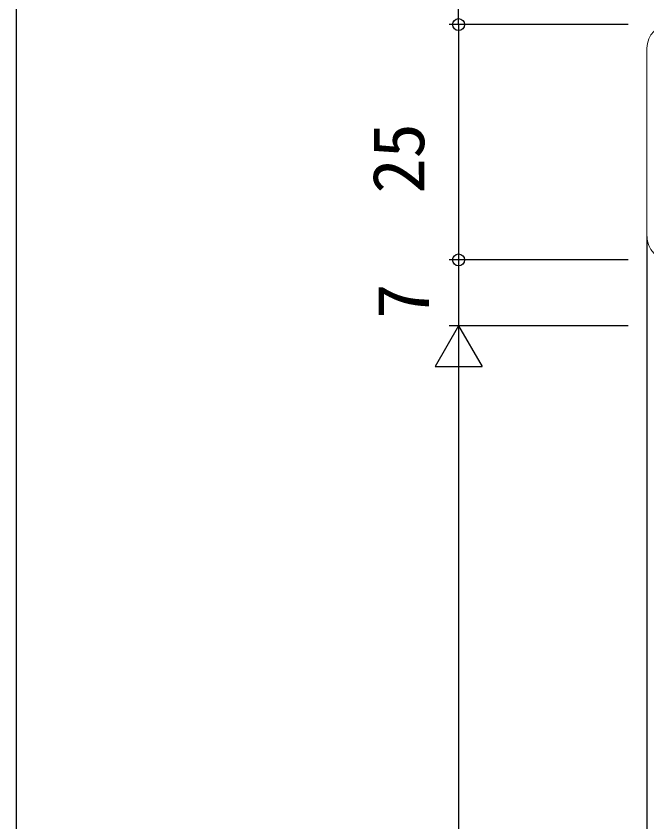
# Model space of a CAD drawing. Units: millimetres, scale not verified. Extents: x -437 to 438, y -281 to 279.
# Drawn here: x -436.8 to -369.8, y 46.1 to 131.7 of the extents above; entities that cross this region are included whole.
import ezdxf
from ezdxf.enums import TextEntityAlignment as Align

# ---------------------------------------------------------------- set-up
doc = ezdxf.new("R2010")
doc.units = ezdxf.units.MM
doc.header["$LTSCALE"] = 2
doc.layers.add('0-2_YKK_11', color=211, linetype='Continuous', lineweight=18)
for name, color, linetype in [('0-4_YKK_12', 2, 'Continuous'), ('0-7_YKK_D', 6, 'Continuous'), ('0-8_YKK_ZWAK', 7, 'Continuous')]:
    doc.layers.add(name, color=color, linetype=linetype)
doc.styles.add('ＭＳ ゴシック', font='')
doc.styles.get('ＭＳ ゴシック').set_extended_font_data('MS Gothic')

msp = doc.modelspace()

# ---------------------------------------------------------------- linework, layer by layer
at = {"layer": '0-2_YKK_11'}
msp.add_line((-369.8, 128.325), (-369.8, 108.325), dxfattribs=at)
for centre, start, end in [((-367.3, 128.325), 90.00001, 179.99999), ((-367.3, 108.325), 180.00001, 269.99999)]:
    msp.add_arc(centre, 2.5, start, end, dxfattribs=at)
at = {"layer": '0-4_YKK_12'}
msp.add_line((-369.8, 108.326), (-369.8, -36.542), dxfattribs=at)
at = {"layer": '0-7_YKK_D'}
for p, q in [((-389.8, 130.825), (-389.8, 150.825)), ((-371.8, 130.825), (-390.8, 130.825)), ((-371.8, 130.825), (-390.8, 130.825)), ((-389.8, 130.825), (-389.8, 105.826)), ((-371.8, 105.826), (-390.8, 105.826)), ((-371.8, 105.825), (-390.8, 105.825)), ((-389.8, 105.825), (-389.8, 98.825)), ((-389.8, 98.825), (-392.3, 94.495)), ((-371.8, 98.825), (-390.8, 98.825)), ((-371.8, 98.825), (-390.8, 98.825)), ((-389.8, 98.825), (-387.3, 94.495)), ((-389.8, 98.825), (-389.8, 90.165)), ((-392.3, 94.495), (-387.3, 94.495)), ((-389.8, 93.825), (-389.8, -172.908))]:
    msp.add_line(p, q, dxfattribs=at)
for centre in [(-389.8, 130.825), (-389.8, 130.825), (-389.8, 105.826), (-389.8, 105.825)]:
    msp.add_circle(centre, 0.637, dxfattribs=at)
at = {"layer": '0-8_YKK_ZWAK'}
msp.add_line((-436.8, 243.8), (-436.8, -281.2), dxfattribs=at)

# ---------------------------------------------------------------- texts
at = {"layer": '0-7_YKK_D', "style": 'ＭＳ ゴシック'}
for s, p in [('25', (-391.8, 112.871)), ('7', (-391.3, 99.577))]:
    msp.add_text(s, height=5.499, rotation=90, dxfattribs=at).set_placement(p, align=Align.BOTTOM_LEFT)

doc.saveas('drawing.dxf')
